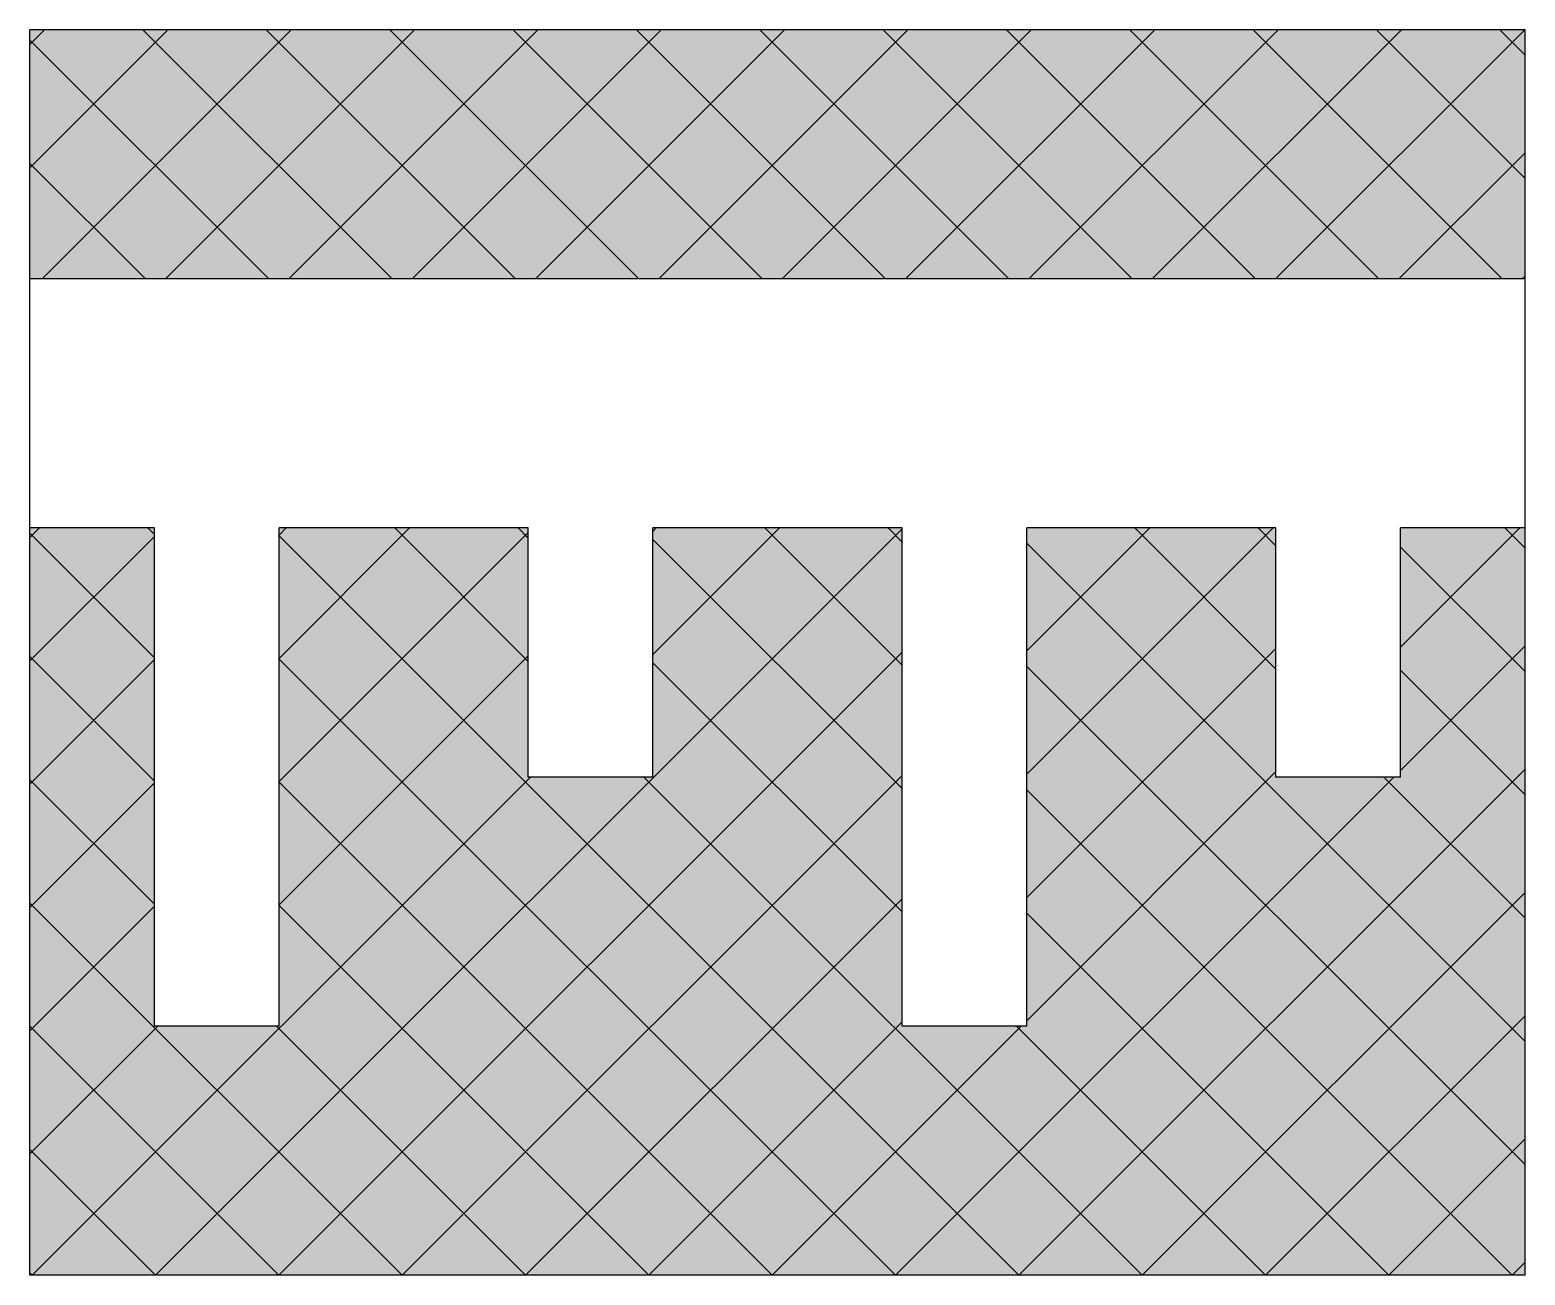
# Model space of a CAD drawing. Header units: metres. Extents: x 0 to 1.2, y 0 to 1.
import ezdxf

# ---------------------------------------------------------------- set-up
doc = ezdxf.new("R2010")
doc.units = ezdxf.units.M
doc.header["$LTSCALE"] = 0.2
pattern_1 = [(45, (0.00171, 3e-06), (-0.0494975, 0.0494975), []), (135, (0.00171, 3e-06), (-0.0494975, -0.0494975), [])]

msp = doc.modelspace()

# ---------------------------------------------------------------- hatches: boundary and pattern name
h = msp.add_hatch()
h.set_pattern_fill('L45L135', color=256, scale=0.07, style=0)
h.set_pattern_definition(pattern_1)
h.paths.add_polyline_path([(1.2, 0.8), (1.2, 1), (0, 1), (0, 0.8)])
h = msp.add_hatch(color=254)
h.dxf.hatch_style = 1
h.paths.add_polyline_path([(1.2, 1), (0, 1), (0, 0.8), (1.2, 0.8)])
h.paths.add_polyline_path([(1, 0.6), (0.8, 0.6), (0.8, 0.2), (0.7, 0.2), (0.7, 0.6), (0.5, 0.6), (0.5, 0.4), (0.4, 0.4), (0.4, 0.6), (0.2, 0.6), (0.2, 0.2), (0.1, 0.2), (0.1, 0.6), (0, 0.6), (0, 0), (1.2, 0), (1.2, 0.6), (1.1, 0.6), (1.1, 0.4), (1, 0.4)])
h = msp.add_hatch()
h.set_pattern_fill('L45L135', color=256, scale=0.07, style=0)
h.set_pattern_definition(pattern_1)
h.paths.add_polyline_path([(0.2, 0.6), (0.4, 0.6), (0.4, 0.4), (0.5, 0.4), (0.5, 0.6), (0.7, 0.6), (0.7, 0.2), (0.8, 0.2), (0.8, 0.6), (1, 0.6), (1, 0.4), (1.1, 0.4), (1.1, 0.6), (1.2, 0.6), (1.2, 0), (0, 0), (0, 0.6), (0.1, 0.6), (0.1, 0.2), (0.2, 0.2)])

# ---------------------------------------------------------------- linework, layer by layer
for p, q in [((1.2, 1), (0, 1)), ((0, 0), (0, 1)), ((1.2, 0), (1.2, 1)), ((1.2, 0.8), (0, 0.8)), ((0.1, 0.6), (0, 0.6)), ((0.1, 0.2), (0.1, 0.6)), ((0.2, 0.2), (0.2, 0.6)), ((0.4, 0.6), (0.2, 0.6)), ((0.4, 0.4), (0.4, 0.6)), ((0.5, 0.4), (0.5, 0.6)), ((0.7, 0.6), (0.5, 0.6)), ((0.7, 0.2), (0.7, 0.6)), ((0.8, 0.2), (0.8, 0.6)), ((1, 0.6), (0.8, 0.6)), ((1, 0.4), (1, 0.6)), ((1.2, 0.6), (1.1, 0.6)), ((1.1, 0.4), (1.1, 0.6)), ((0.5, 0.4), (0.4, 0.4)), ((1.1, 0.4), (1, 0.4)), ((0.2, 0.2), (0.1, 0.2)), ((0.8, 0.2), (0.7, 0.2)), ((1.2, 0), (0, 0))]:
    msp.add_line(p, q)

doc.saveas('drawing.dxf')
